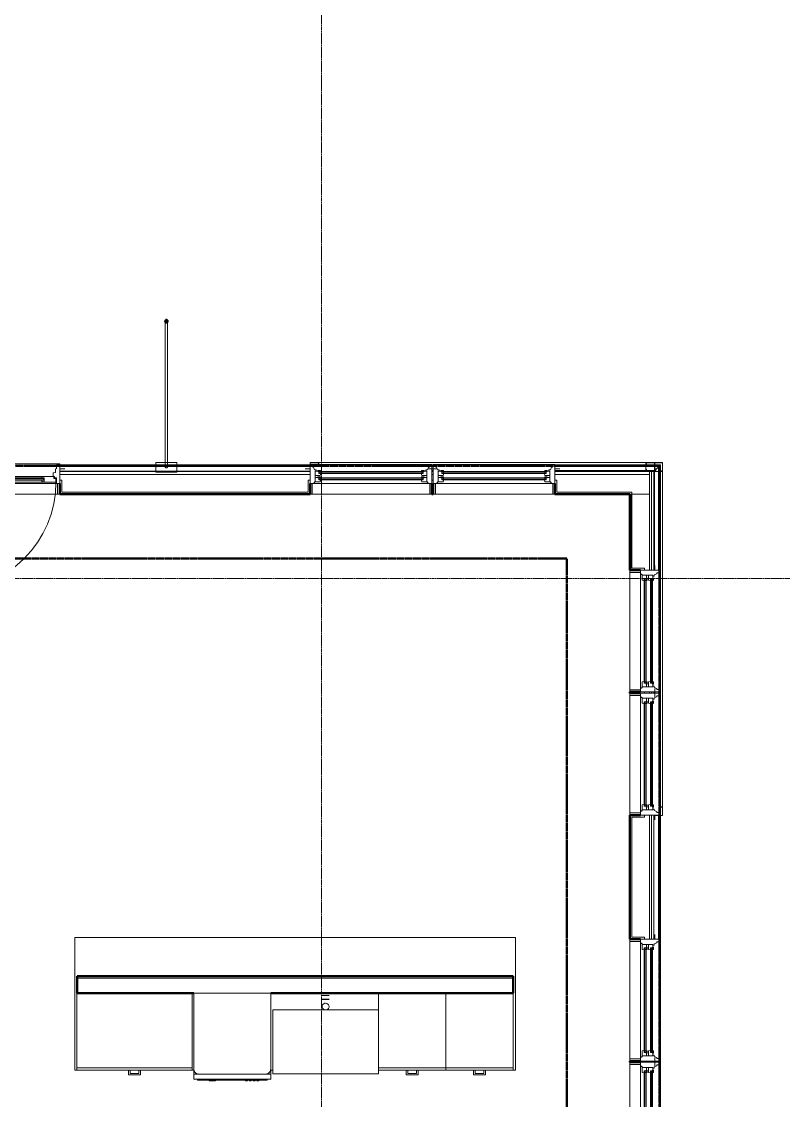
# Model space of a CAD drawing. Header units: inches. Extents: x -4235 to -464, y 9767 to 12359.
# Drawn here: x -2267 to -2029.2, y 10653.3 to 10990 of the extents above; entities that cross this region are included whole.
import ezdxf

# ---------------------------------------------------------------- set-up
doc = ezdxf.new("R2010")
doc.units = ezdxf.units.IN
doc.header["$MEASUREMENT"] = 0
doc.linetypes.add('Dash 1_16_', pattern=[0.125, 0.0625, -0.0625])
doc.linetypes.add('Grid Line 1_2_', pattern=[0.875, 0.5, -0.125, 0.125, -0.125])
for name, color, linetype, lineweight in [('0-1', 7, 'Continuous', 5), ('0-2', 10, 'Continuous', 9), ('A-DOOR-5', 31, 'Continuous', 9), ('A-DOOR-6', 31, 'Continuous', 20), ('A-DOOR-FRAM', 31, 'Continuous', 9), ('A-DOOR-FRAM-4', 31, 'Continuous', 20), ('A-DOOR-GLAZ', 31, 'Continuous', 9), ('A-GLAZ-1', 151, 'Continuous', 9), ('A-GLAZ-2', 151, 'Continuous', 20), ('A-GLAZ-CWMG', 51, 'Continuous', 9), ('A-WALL', 113, 'Continuous', 13), ('A-WALL-1', 7, 'Continuous', 50), ('A-WALL-2', 250, 'Continuous', 13), ('A-WALL-4', 254, 'Continuous', 9), ('A-WALL-5', 113, 'Continuous', 9), ('A-WALL-6', 113, 'Continuous', 50), ('C-PROP-LINE-1', 91, 'Dash 1_16_', 50), ('P-SANR-FIXT-1', 10, 'Continuous', 9), ('P-SANR-FIXT-2', 254, 'Continuous', 9), ('Q-CASE-2', 10, 'Continuous', 9), ('Q-SPCQ-1', 10, 'Continuous', 9), ('S-GRID-1', 1, 'Grid Line 1_2_', 9)]:
    doc.layers.add(name, color=color, linetype=linetype, lineweight=lineweight)

# ---------------------------------------------------------------- blocks, each defined once
blk = doc.blocks.new('Dishwasher_15404 - 34_ counter-547918-BACKGROUND - RCP - 2ND FLOOR')
at = {"layer": 'Q-SPCQ-1'}
for p, q in [((0, 24), (23.68, 24)), ((0, 0), (0, 24)), ((23.68, 24), (25.25, 24)), ((25.25, 24), (26.68, 24)), ((25.25, 24), (25.25, 22.43)), ((26.87, 23.8), (26.87, 0.2)), ((25.25, 22.43), (25.25, 1.57)), ((26.87, 22.91), (27.12, 22.91)), ((27.12, 21.39), (27.12, 22.91)), ((27.12, 20.19), (27.12, 21.39)), ((27.12, 20.28), (27.37, 20.28)), ((27.37, 19.69), (27.37, 20.28)), ((27.12, 3.81), (27.12, 20.19)), ((27.12, 19.69), (27.37, 19.69)), ((27.12, 19.1), (27.37, 19.1)), ((27.12, 18.51), (27.37, 18.51)), ((27.12, 17.92), (27.37, 17.92)), ((27.12, 17.33), (27.37, 17.33)), ((27.37, 17.33), (27.37, 17.92)), ((27.37, 18.51), (27.37, 19.1)), ((27.12, 16.74), (27.37, 16.74)), ((27.12, 16.15), (27.37, 16.15)), ((27.37, 16.15), (27.37, 16.74)), ((27.37, 6.79), (27.12, 6.79)), ((27.37, 5.81), (27.37, 6.79)), ((27.12, 4.82), (27.37, 4.82)), ((27.12, 2.61), (27.12, 3.81)), ((27.37, 4.82), (27.37, 5.81)), ((23.68, 0), (0, 0)), ((25.25, 1.57), (25.25, 0)), ((26.87, 1.09), (27.12, 1.09)), ((27.12, 1.09), (27.12, 2.61)), ((25.25, 0), (23.68, 0)), ((26.68, 0), (25.25, 0))]:
    blk.add_line(p, q, dxfattribs=at)
for centre, radius, start, end in [((23.68, 22.43), 1.57, 360, 90), ((26.68, 23.8), 0.197, 360, 90), ((23.68, 22.43), 1.57, 32.077, 42.3359), ((23.68, 22.43), 1.57, 17.8182, 27.5266), ((23.68, 22.43), 1.57, 360, 13.6425), ((23.68, 1.57), 1.57, 270, 360), ((23.68, 1.57), 1.57, 317.6641, 327.923), ((23.68, 1.57), 1.57, 332.4734, 342.1818), ((23.68, 1.57), 1.57, 346.3575, 360), ((26.68, 0.2), 0.197, 270, 360), ((26.68, 0.2), 0.197, 270, 345)]:
    blk.add_arc(centre, radius, start, end, dxfattribs=at)
blk = doc.blocks.new('Base Cabinet 3 Drawer 230 - Base Cabinet 3 Drawer 230 21_-2578998-BACKGROUND - RCP - 2ND FLOOR')
at = {"layer": 'Q-CASE-2'}
for p, q in [((-9.76, 24), (11.24, 24)), ((-9.76, 23.25), (-9.76, 24)), ((-1.14, 24), (-1.14, 25.5)), ((-1.14, 25.5), (2.61, 25.5)), ((-1.14, 24), (-0.64, 24)), ((2.11, 25), (-0.64, 25)), ((-0.64, 24), (-0.64, 25)), ((2.11, 24), (2.11, 25)), ((2.61, 24), (2.11, 24)), ((2.61, 25.5), (2.61, 24)), ((11.24, 24), (11.24, 23.25)), ((11.24, 23.25), (-9.76, 23.25)), ((-9.76, 23.25), (-9.76, 0)), ((11.24, 0), (11.24, 23.25)), ((-9.76, 0), (11.24, 0))]:
    blk.add_line(p, q, dxfattribs=at)
blk = doc.blocks.new('Base Cabinet 3 Drawer 230 - Base Cabinet 3 Drawer 230 36_-2567960-BACKGROUND - RCP - 2ND FLOOR')
at = {"layer": 'Q-CASE-2'}
for p, q in [((-17.26, 24), (18.74, 24)), ((-17.26, 23.25), (-17.26, 24)), ((-1.14, 24), (-1.14, 25.5)), ((-1.14, 25.5), (2.61, 25.5)), ((-1.14, 24), (-0.64, 24)), ((2.11, 25), (-0.64, 25)), ((-0.64, 24), (-0.64, 25)), ((2.11, 24), (2.11, 25)), ((2.61, 24), (2.11, 24)), ((2.61, 25.5), (2.61, 24)), ((18.74, 24), (18.74, 23.25)), ((18.74, 23.25), (-17.26, 23.25)), ((-17.26, 23.25), (-17.26, 0)), ((18.74, 0), (18.74, 23.25)), ((-17.26, 0), (18.74, 0))]:
    blk.add_line(p, q, dxfattribs=at)
blk = doc.blocks.new('kitchen_faucet_14143 - kitchen_faucet_14143-V38-BACKGROUND - RCP - 2ND FLOOR')
at = {"layer": 'P-SANR-FIXT-2'}
for p, q in [((2.26, -1.08), (2.26, 1.08)), ((2.34, 1.08), (2.34, -1.08)), ((3.44, 0.94), (3.44, 1.08)), ((3.44, 0.54), (3.44, 0.94)), ((3.44, 0), (3.44, 0.54)), ((3.44, -0.94), (3.44, 0)), ((3.44, -1.08), (3.44, -0.94))]:
    blk.add_line(p, q, dxfattribs=at)
at = {"layer": 'P-SANR-FIXT-2', "flags": 128}
blk.add_lwpolyline([(-1, 0.62), (-0.96, 0.61), (-0.92, 0.6)], dxfattribs=at)
at = {"layer": 'P-SANR-FIXT-2'}
for start, end in [(45, 159.9003), (200.0997, 0), (30, 45), (0, 30)]:
    blk.add_arc((0, 0), 1.08, start, end, dxfattribs=at)
blk = doc.blocks.new('Stainless Steel Farmhous Kitchen Sink - Stainless Steel Farmhous Kitchen Sink-2552578-BACKGROUND - RCP - 2ND FLOOR')
at = {"layer": 'P-SANR-FIXT-1'}
for p, q in [((-33, 22.2), (0, 22.2)), ((-33, 2.25), (-33, 22.2)), ((0, 22.2), (0, 2.25)), ((0, 2.25), (-33, 2.25))]:
    blk.add_line(p, q, dxfattribs=at)
blk = doc.blocks.new('CTR - 1st Phase - Unit Layouts_rvt-1-BACKGROUND - RCP - 2ND FLOOR')
at = {"layer": 'A-WALL-1'}
for p, q in [((-2249.58, 10686.75), (-2249.58, 10692.13)), ((-2249.58, 10692.13), (-2113.58, 10692.13)), ((-2113.58, 10692.13), (-2113.58, 10686.75)), ((-2213.21, 10686.75), (-2249.58, 10686.75)), ((-2113.58, 10686.75), (-2189.21, 10686.75))]:
    blk.add_line(p, q, dxfattribs=at)
at = {"layer": 'A-WALL-2'}
blk.add_line((-2249.58, 10691.5), (-2113.58, 10691.5), dxfattribs=at)
at = {"layer": 'A-WALL-4'}
for p, q in [((-2249.58, 10692.13), (-2249.58, 10686.75)), ((-2249.58, 10692.13), (-2113.58, 10692.13)), ((-2113.58, 10692.13), (-2113.58, 10686.75)), ((-2213.21, 10686.75), (-2249.58, 10686.75)), ((-2113.58, 10686.75), (-2189.21, 10686.75))]:
    blk.add_line(p, q, dxfattribs=at)
at = {"layer": 'A-WALL-5'}
for p, q in [((-2112.8, 10704.13), (-2250.33, 10704.13)), ((-2250.33, 10704.13), (-2250.33, 10662.75)), ((-2250.33, 10662.75), (-2250.33, 10704.13)), ((-2250.33, 10704.13), (-2112.8, 10704.13)), ((-2112.8, 10662.75), (-2112.8, 10704.13)), ((-2112.8, 10704.13), (-2112.8, 10662.75)), ((-2250.33, 10662.75), (-2233.58, 10662.75)), ((-2233.58, 10662.75), (-2250.33, 10662.75)), ((-2233.58, 10662.75), (-2233.08, 10662.75)), ((-2233.08, 10662.75), (-2230.33, 10662.75)), ((-2230.33, 10662.75), (-2233.08, 10662.75)), ((-2230.33, 10662.75), (-2229.83, 10662.75)), ((-2229.83, 10662.75), (-2213.21, 10662.75)), ((-2213.21, 10662.75), (-2229.83, 10662.75)), ((-2189.21, 10662.75), (-2188.58, 10662.75)), ((-2188.58, 10662.75), (-2189.21, 10662.75)), ((-2155.58, 10662.75), (-2146.96, 10662.75)), ((-2146.96, 10662.75), (-2155.58, 10662.75)), ((-2146.96, 10662.75), (-2146.46, 10662.75)), ((-2146.46, 10662.75), (-2143.71, 10662.75)), ((-2143.71, 10662.75), (-2146.46, 10662.75)), ((-2143.71, 10662.75), (-2143.21, 10662.75)), ((-2143.21, 10662.75), (-2125.96, 10662.75)), ((-2125.96, 10662.75), (-2143.21, 10662.75)), ((-2125.96, 10662.75), (-2125.46, 10662.75)), ((-2125.46, 10662.75), (-2122.71, 10662.75)), ((-2122.71, 10662.75), (-2125.46, 10662.75)), ((-2122.71, 10662.75), (-2122.21, 10662.75)), ((-2122.21, 10662.75), (-2112.8, 10662.75)), ((-2112.8, 10662.75), (-2122.21, 10662.75))]:
    blk.add_line(p, q, dxfattribs=at)
at = {"layer": '0-2'}
for name, p, rotation in [('Base Cabinet 3 Drawer 230 - Base Cabinet 3 Drawer 230 36_-2567960-BACKGROUND - RCP - 2ND FLOOR', (-2230.97, 10686.75), 180), ('Dishwasher_15404 - 34_ counter-547918-BACKGROUND - RCP - 2ND FLOOR', (-2213.21, 10686.75), 269.9999999998657), ('kitchen_faucet_14143 - kitchen_faucet_14143-V38-BACKGROUND - RCP - 2ND FLOOR', (-2172.08, 10682.56), 89.99999999997044), ('Base Cabinet 3 Drawer 230 - Base Cabinet 3 Drawer 230 21_-2578998-BACKGROUND - RCP - 2ND FLOOR', (-2144.35, 10686.75), 180), ('Base Cabinet 3 Drawer 230 - Base Cabinet 3 Drawer 230 21_-2578998-BACKGROUND - RCP - 2ND FLOOR', (-2123.35, 10686.75), 180), ('Stainless Steel Farmhous Kitchen Sink - Stainless Steel Farmhous Kitchen Sink-2552578-BACKGROUND - RCP - 2ND FLOOR', (-2188.58, 10683.8), 180)]:
    blk.add_blockref(name, p, dxfattribs=dict(at, rotation=rotation))
blk = doc.blocks.new('Basic Wall _ EXT - FIBER CEMENT - LARGE - ___-2505166-BACKGROUND - RCP - 2ND FLOOR')
at = {"layer": 'A-WALL-5'}
for p, q in [((-2176.94, 10851.71), (-2255.06, 10851.71)), ((-2176.94, 10851.71), (-2255.06, 10851.71)), ((-2255.06, 10851.68), (-2176.94, 10851.68)), ((-2176.94, 10851.68), (-2255.06, 10851.68)), ((-2138.54, 10851.71), (-2138.91, 10851.71)), ((-2138.54, 10851.71), (-2138.91, 10851.71)), ((-2138.91, 10851.68), (-2138.54, 10851.68)), ((-2138.54, 10851.68), (-2138.91, 10851.68)), ((-2067.6, 10851.71), (-2100.51, 10851.71)), ((-2067.6, 10851.71), (-2100.51, 10851.71)), ((-2100.51, 10851.68), (-2067.63, 10851.68)), ((-2067.63, 10851.68), (-2100.51, 10851.68)), ((-2069.67, 10849.64), (-2067.92, 10851.39)), ((-2067.92, 10851.39), (-2069.64, 10849.67)), ((-2067.92, 10851.39), (-2067.63, 10851.68)), ((-2067.63, 10851.68), (-2067.92, 10851.39)), ((-2176.94, 10849.67), (-2255.06, 10849.67)), ((-2176.94, 10849.67), (-2255.06, 10849.67)), ((-2255.06, 10849.64), (-2176.94, 10849.64)), ((-2176.94, 10849.64), (-2255.06, 10849.64)), ((-2138.91, 10849.64), (-2138.54, 10849.64)), ((-2138.54, 10849.64), (-2138.91, 10849.64)), ((-2138.54, 10849.67), (-2138.9, 10849.67)), ((-2138.54, 10849.67), (-2138.9, 10849.67)), ((-2069.64, 10849.67), (-2100.51, 10849.67)), ((-2069.64, 10849.67), (-2100.51, 10849.67)), ((-2100.51, 10849.64), (-2069.67, 10849.64)), ((-2069.67, 10849.64), (-2100.51, 10849.64))]:
    blk.add_line(p, q, dxfattribs=at)
blk = doc.blocks.new('Basic Wall _ EXT - FIBER CEMENT - LARGE - 1hr - ___-2505167-BACKGROUND - RCP - 2ND FLOOR')
at = {"layer": 'A-WALL-5'}
for p, q in [((-2067.92, 10851.39), (-2069.67, 10849.64)), ((-2069.64, 10849.67), (-2067.92, 10851.39)), ((-2067.92, 10851.39), (-2067.63, 10851.68)), ((-2067.63, 10851.68), (-2067.92, 10851.39)), ((-2067.63, 10851.68), (-2067.63, 9979.9)), ((-2067.63, 9979.9), (-2067.63, 10851.68)), ((-2067.6, 9979.87), (-2067.6, 10851.71)), ((-2067.6, 9979.87), (-2067.6, 10851.71)), ((-2069.67, 10849.64), (-2069.67, 10818.8)), ((-2069.67, 10818.8), (-2069.67, 10849.64)), ((-2069.64, 10818.8), (-2069.64, 10849.64)), ((-2069.64, 10818.8), (-2069.64, 10849.64)), ((-2069.67, 10780.78), (-2069.67, 10780.4)), ((-2069.67, 10780.4), (-2069.67, 10780.78)), ((-2069.64, 10780.4), (-2069.64, 10780.77)), ((-2069.64, 10780.4), (-2069.64, 10780.77)), ((-2069.67, 10742.38), (-2069.67, 10703.6)), ((-2069.67, 10703.6), (-2069.67, 10742.38)), ((-2069.64, 10703.6), (-2069.64, 10742.38)), ((-2069.64, 10703.6), (-2069.64, 10742.38)), ((-2069.67, 10665.58), (-2069.67, 10665.2)), ((-2069.67, 10665.2), (-2069.67, 10665.58)), ((-2069.64, 10665.21), (-2069.64, 10665.58)), ((-2069.64, 10665.21), (-2069.64, 10665.58))]:
    blk.add_line(p, q, dxfattribs=at)
blk = doc.blocks.new('Door-Inswing-Andersen-400_Series-Single - 3_ 0-1_8_ x custom height - 2ND FLOOR-2895725-BACKGROUND - RCP - 2ND FLOOR')
at = {"layer": 'A-DOOR-5'}
blk.add_line((16.87, 0.66), (16.87, 34.41), dxfattribs=at)
blk.add_arc((16.87, 0.66), 33.75, 90, 180, dxfattribs=at)
at = {"layer": 'A-DOOR-6'}
for p, q in [((-16.87, -0.41), (-16.87, 0.66)), ((-16.87, 0.66), (-12.44, 0.66)), ((-13.19, 0.66), (-13.19, -0.66)), ((-13.19, 0.66), (-13.19, 0.59)), ((-13.19, 0.59), (-12.67, 0.59)), ((-12.44, 0.09), (-13.19, 0.09)), ((-12.67, 0.59), (-12.47, 0.34)), ((-12.47, 0.34), (-12.44, 0.16)), ((12.44, 0.66), (-12.44, 0.66)), ((-12.44, 0.16), (-12.44, 0.09)), ((16.87, 0.66), (12.44, 0.66)), ((12.47, 0.34), (12.44, 0.16)), ((12.44, 0.16), (12.44, 0.09)), ((12.44, 0.09), (13.19, 0.09)), ((12.67, 0.59), (12.47, 0.34)), ((13.19, 0.59), (12.67, 0.59)), ((13.19, 0.66), (13.19, -0.66)), ((13.19, 0.66), (13.19, 0.59)), ((16.87, -0.41), (16.87, 0.66)), ((-16.26, -0.42), (-16.87, -0.41)), ((-16.26, -1.06), (-16.26, -0.42)), ((-16.26, -1.06), (-12.44, -1.06)), ((-13.19, -0.66), (-12.44, -0.66)), ((-12.44, -0.75), (-12.47, -1.06)), ((-12.44, -0.66), (-12.44, -0.75)), ((12.44, -1.06), (-12.44, -1.06)), ((12.44, -0.66), (12.44, -0.75)), ((13.19, -0.66), (12.44, -0.66)), ((12.44, -0.75), (12.47, -1.06)), ((16.26, -1.06), (12.44, -1.06)), ((16.26, -0.42), (16.87, -0.41)), ((16.26, -1.06), (16.26, -0.42))]:
    blk.add_line(p, q, dxfattribs=at)
at = {"layer": 'A-DOOR-FRAM'}
for p, q in [((-17.94, 4.44), (-17.31, 4.44)), ((-17.94, 1.12), (-17.94, 4.44)), ((-17.31, 4.44), (-17.31, 1.12)), ((17.31, 4.44), (17.94, 4.44)), ((17.31, 1.12), (17.31, 4.44)), ((17.94, 4.44), (17.94, 1.12)), ((-17.31, 1.12), (-17.94, 1.12)), ((17.94, 1.12), (17.31, 1.12))]:
    blk.add_line(p, q, dxfattribs=at)
at = {"layer": 'A-DOOR-FRAM-4'}
for p, q in [((-18.06, -4.75), (-18.06, 1.12)), ((-18.06, 1.12), (-17.03, 1.12)), ((-17.69, 1.12), (-18.06, 1.12)), ((-18.06, 1.12), (18.06, 1.12)), ((-18.06, -5.09), (-18.06, 1.12)), ((-17.03, 1.12), (-17.03, -0.66)), ((17.03, 1.12), (17.03, -0.66)), ((18.06, 1.12), (17.03, 1.12)), ((18.06, -4.75), (18.06, 1.12)), ((18.06, 1.12), (18.06, -5.09)), ((-17.03, -0.66), (-16.45, -0.66)), ((-16, -2.23), (-16.69, -2.39)), ((-16.69, -2.39), (-16.69, -3.39)), ((-16.45, -0.66), (-16.45, -1.09)), ((-16.45, -1.09), (-16, -1.09)), ((-16, -1.09), (-16, -2.23)), ((16.45, -1.09), (16, -1.09)), ((16, -1.09), (16, -2.23)), ((16, -2.23), (16.69, -2.39)), ((16.45, -0.66), (16.45, -1.09)), ((17.03, -0.66), (16.45, -0.66)), ((16.69, -2.39), (16.69, -3.39)), ((-19.69, -3.44), (-18.06, -3.44)), ((-18.06, -4.75), (-17.03, -4.75)), ((18.06, -5.09), (-18.06, -5.09)), ((-16.69, -3.39), (-17.03, -3.63)), ((-17.03, -3.63), (-17.03, -4.75)), ((16.69, -3.39), (17.03, -3.63)), ((17.03, -3.63), (17.03, -4.75)), ((18.06, -4.75), (17.03, -4.75)), ((19.69, -3.44), (18.06, -3.44))]:
    blk.add_line(p, q, dxfattribs=at)
at = {"layer": 'A-DOOR-GLAZ'}
for p, q in [((12.44, 0.09), (-12.44, 0.09)), ((-13.19, -0.06), (-12.44, -0.06)), ((-12.44, -0.5), (-13.19, -0.5)), ((-12.98, -0.5), (-12.98, -0.06)), ((12.44, -0.06), (-12.44, -0.06)), ((12.44, -0.5), (-12.44, -0.5)), ((12.44, -0.66), (-12.44, -0.66)), ((13.19, -0.06), (12.44, -0.06)), ((12.44, -0.5), (13.19, -0.5)), ((12.98, -0.5), (12.98, -0.06))]:
    blk.add_line(p, q, dxfattribs=at)
blk = doc.blocks.new('Window-Double_Hung-Andersen-400_Series-Tilt_Wash - DOUBLE HUNG - REVERSE COTTAGE - 2ND FLOOR-2888790-BACKGROUND - RCP - 2ND FLOOR')
at = {"layer": 'A-GLAZ-1'}
for p, q in [((-16.29, 2.31), (-15.7, 2.31)), ((-16.29, 1.94), (-15.7, 1.94)), ((-16.29, 0.38), (-15.7, 0.38)), ((-15.82, 2.31), (-15.82, 1.94)), ((-15.82, 0.38), (-15.82, 0)), ((-15.7, 2.44), (15.7, 2.44)), ((-15.7, 2.31), (15.7, 2.31)), ((-15.7, 1.94), (15.7, 1.94)), ((-15.7, 1.81), (15.7, 1.81)), ((-15.7, 0.5), (15.7, 0.5)), ((-15.7, 0.38), (15.7, 0.38)), ((16.29, 2.31), (15.7, 2.31)), ((16.29, 1.94), (15.7, 1.94)), ((16.29, 0.38), (15.7, 0.38)), ((15.82, 2.31), (15.82, 1.94)), ((15.82, 0.38), (15.82, 0)), ((-19.01, -2.63), (-19.01, -4.13)), ((-19.01, -2.63), (-18.95, -2.63)), ((18.95, -1.25), (-18.95, -1.25)), ((-18.95, -1.25), (-18.95, -4.63)), ((-18.32, -1.25), (-18.32, -4.63)), ((-16.29, 0), (-15.7, 0)), ((-15.7, 0), (15.7, 0)), ((-15.7, -0.13), (15.7, -0.13)), ((16.29, 0), (15.7, 0)), ((18.32, -1.25), (18.32, -4.63)), ((18.95, -4.63), (18.95, -1.25)), ((18.95, -2.63), (19.01, -2.63)), ((19.01, -4.13), (19.01, -2.63)), ((-19.01, -4.13), (-18.95, -4.13)), ((-18.95, -4.63), (18.95, -4.63)), ((18.95, -4.13), (19.01, -4.13))]:
    blk.add_line(p, q, dxfattribs=at)
at = {"layer": 'A-GLAZ-2'}
for p, q in [((19.01, 4.62), (-19.01, 4.62)), ((-19.01, 4.62), (-19.01, -1.25)), ((-18.2, 4.62), (-18.2, 3.81)), ((-18.2, 3.81), (-17.92, 3.81)), ((-17.92, 3.81), (-17.61, 3)), ((17.92, 3.81), (17.61, 3)), ((18.2, 3.81), (17.92, 3.81)), ((18.2, 4.62), (18.2, 3.81)), ((19.01, -1.25), (19.01, 4.62)), ((-19.01, 3.25), (-20.51, 3.25)), ((-17.61, 3), (-17.14, 3)), ((-17.42, 2.56), (-16.57, 2.56)), ((-17.42, 2.56), (-17.42, -0.75)), ((-17.42, 1.19), (-15.86, 1.19)), ((-17.42, 0.62), (-16.57, 0.62)), ((-17.14, 3), (-17.14, 2.56)), ((-15.86, 2.78), (-16.57, 2.78)), ((-16.57, 2.44), (-16.57, 2.78)), ((-15.7, 2.44), (-16.57, 2.44)), ((-15.86, 0.84), (-16.57, 0.84)), ((-16.57, 0.5), (-16.57, 0.84)), ((-15.7, 0.5), (-16.57, 0.5)), ((-16.29, 2.44), (-16.29, 1.81)), ((-15.7, 1.81), (-16.29, 1.81)), ((-16.29, 0.5), (-16.29, -0.13)), ((-15.86, 2.78), (-15.7, 2.44)), ((-15.86, 1.19), (-15.7, 1.81)), ((-15.86, 0.84), (-15.7, 0.5)), ((15.86, 2.78), (15.7, 2.44)), ((15.7, 2.44), (16.57, 2.44)), ((15.7, 1.81), (16.29, 1.81)), ((15.86, 1.19), (15.7, 1.81)), ((15.86, 0.84), (15.7, 0.5)), ((15.7, 0.5), (16.57, 0.5)), ((15.86, 2.78), (16.57, 2.78)), ((17.42, 1.19), (15.86, 1.19)), ((15.86, 0.84), (16.57, 0.84)), ((16.29, 2.44), (16.29, 1.81)), ((16.29, 0.5), (16.29, -0.13)), ((16.57, 2.44), (16.57, 2.78)), ((17.42, 2.56), (16.57, 2.56)), ((16.57, 0.5), (16.57, 0.84)), ((17.42, 0.62), (16.57, 0.62)), ((17.14, 3), (17.14, 2.56)), ((17.61, 3), (17.14, 3)), ((17.42, 2.56), (17.42, -0.75)), ((19.01, 3.25), (20.51, 3.25)), ((-19.01, -1.25), (19.01, -1.25)), ((-17.67, -0.97), (-18, -1.25)), ((-17.67, -0.97), (-17.67, -0.75)), ((-17.67, -0.75), (-15.86, -0.75)), ((-15.7, -0.13), (-16.29, -0.13)), ((-15.86, -0.75), (-15.7, -0.13)), ((15.7, -0.13), (16.29, -0.13)), ((15.86, -0.75), (15.7, -0.13)), ((17.67, -0.75), (15.86, -0.75)), ((17.67, -0.97), (17.67, -0.75)), ((17.67, -0.97), (18, -1.25))]:
    blk.add_line(p, q, dxfattribs=at)
blk = doc.blocks.new('Rectangular Mullion - Profile_Polycarbonate_Lower-1997799-BACKGROUND - RCP - 2ND FLOOR')
at = {"layer": 'A-GLAZ-CWMG'}
for p, q in [((-2068.17, 10849.64), (-2069.42, 10849.64)), ((-2069.42, 10849.64), (-2069.42, 10818.8)), ((-2067.92, 10849.64), (-2068.17, 10849.64)), ((-2067.63, 10849.64), (-2067.92, 10849.64)), ((-2066.92, 10849.64), (-2067.6, 10849.64)), ((-2066.92, 10744.94), (-2066.92, 10849.64)), ((-2069.42, 10780.78), (-2069.42, 10780.4)), ((-2067.92, 10744.94), (-2067.63, 10744.94)), ((-2067.6, 10744.94), (-2066.92, 10744.94))]:
    blk.add_line(p, q, dxfattribs=at)
blk = doc.blocks.new('Rectangular Mullion - Profile_Polycarbonate_Upper and left-V133-BACKGROUND - RCP - 2ND FLOOR')
at = {"layer": 'A-GLAZ-CWMG'}
for p, q in [((0, 1.29), (-2.75, 1.29)), ((-2.75, 1.29), (-2.75, 0.79)), ((-2.75, 0.79), (-2.5, 0.79)), ((-2.69, 0.85), (-2.69, 1.22)), ((-2.69, 1.22), (-0.06, 1.22)), ((-2.5, 0.85), (-2.69, 0.85)), ((-2.5, 0.79), (-2.5, 0.85)), ((-0.06, 1.22), (-0.06, -1.15)), ((0, -1.21), (0, 1.29)), ((-2.5, -0.79), (-2.75, -0.79)), ((-2.75, -0.79), (-2.75, -1.21)), ((-2.75, -1.21), (-1.25, -1.21)), ((-2.69, -1.15), (-2.69, -0.85)), ((-2.69, -0.85), (-2.5, -0.85)), ((-1.25, -1.15), (-2.69, -1.15)), ((-2.5, -0.85), (-2.5, -0.79)), ((-1, -1.15), (-1.22, -1.15)), ((-1.22, -1.21), (-1, -1.21)), ((-0.71, -1.15), (-1, -1.15)), ((-1, -1.21), (-0.71, -1.21)), ((-0.06, -1.15), (-0.68, -1.15)), ((-0.68, -1.21), (0, -1.21))]:
    blk.add_line(p, q, dxfattribs=at)
blk = doc.blocks.new('Rectangular Mullion - Profile_Polycarbonate_right-V134-BACKGROUND - RCP - 2ND FLOOR')
at = {"layer": 'A-GLAZ-CWMG'}
for p, q in [((-2.75, 0.79), (-2.75, 1.29)), ((-2.75, 1.29), (0, 1.29)), ((-2.5, 0.79), (-2.75, 0.79)), ((-0.06, 1.22), (-2.69, 1.22)), ((-2.69, 1.22), (-2.69, 0.85)), ((-2.69, 0.85), (-2.5, 0.85)), ((-2.5, 0.85), (-2.5, 0.79)), ((-0.06, 0.61), (-0.06, 1.22)), ((-0.06, 0.29), (-0.06, 0.58)), ((-0.06, -1.15), (-0.06, 0.29)), ((0, 1.29), (0, 0.61)), ((0, 0.58), (0, 0.29)), ((0, 0.29), (0, -1.21)), ((-0.19, -1.15), (-0.06, -1.15)), ((0, -1.21), (-0.19, -1.21))]:
    blk.add_line(p, q, dxfattribs=at)
blk = doc.blocks.new('Rectangular Mullion - Profile_Polycarbonate_Lower-1997935-BACKGROUND - RCP - 2ND FLOOR')
at = {"layer": 'A-GLAZ-CWMG'}
for p, q in [((-2174.19, 10852.39), (-2174.19, 10851.76)), ((-2174.19, 10852.39), (-2072.17, 10852.39)), ((-2072.17, 10851.71), (-2072.17, 10852.39)), ((-2072.17, 10851.39), (-2072.17, 10851.68)), ((-2072.17, 10849.91), (-2072.17, 10851.39)), ((-2138.54, 10849.89), (-2138.91, 10849.89)), ((-2072.17, 10849.89), (-2100.51, 10849.89))]:
    blk.add_line(p, q, dxfattribs=at)
blk = doc.blocks.new('Rectangular Mullion - Profile_Polycarbonate_Upper and left-V135-BACKGROUND - RCP - 2ND FLOOR')
at = {"layer": 'A-GLAZ-CWMG'}
for p, q in [((0, 1.21), (-2.75, 1.21)), ((-2.75, 1.19), (-2.75, 0.79)), ((-2.75, 0.79), (-2.5, 0.79)), ((-2.69, 0.85), (-2.69, 1.15)), ((-2.69, 1.15), (-0.06, 1.15)), ((-2.5, 0.85), (-2.69, 0.85)), ((-2.5, 0.79), (-2.5, 0.85)), ((-0.06, 1.15), (-0.06, -0.04)), ((0, -0.04), (0, 1.21)), ((-2.5, -0.79), (-2.75, -0.79)), ((-2.75, -0.79), (-2.75, -1.29)), ((-2.75, -1.29), (0, -1.29)), ((-2.69, -1.22), (-2.69, -0.85)), ((-2.69, -0.85), (-2.5, -0.85)), ((-0.06, -1.22), (-2.69, -1.22)), ((-2.5, -0.85), (-2.5, -0.79)), ((-0.06, -0.07), (-0.06, -0.29)), ((-0.06, -0.29), (-0.06, -0.58)), ((-0.06, -0.61), (-0.06, -1.22)), ((0, -0.29), (0, -0.07)), ((0, -0.58), (0, -0.29)), ((0, -1.29), (0, -0.61))]:
    blk.add_line(p, q, dxfattribs=at)
blk = doc.blocks.new('Rectangular Mullion - Profile_Polycarbonate_right-V136-BACKGROUND - RCP - 2ND FLOOR')
at = {"layer": 'A-GLAZ-CWMG'}
for p, q in [((-2.75, -1.29), (-2.75, -0.79)), ((-2.75, -0.79), (-2.5, -0.79)), ((0, -1.29), (-2.75, -1.29)), ((-2.5, -0.85), (-2.69, -0.85)), ((-2.69, -0.85), (-2.69, -1.22)), ((-2.69, -1.22), (-0.06, -1.22)), ((-2.5, -0.79), (-2.5, -0.85)), ((-0.06, -1.22), (-0.06, -0.66)), ((0, -0.66), (0, -1.29))]:
    blk.add_line(p, q, dxfattribs=at)
blk = doc.blocks.new('Window-Double_Hung-Andersen-400_Series-Tilt_Wash - DOUBLE HUNG - REVERSE COTTAGE - 2ND FLOOR-2888385-BACKGROUND - RCP - 2ND FLOOR')
at = {"layer": 'A-GLAZ-1'}
for p, q in [((-16.29, 2.5), (-15.7, 2.5)), ((-16.29, 2.12), (-15.7, 2.12)), ((-16.29, 0.56), (-15.7, 0.56)), ((-16.29, 0.19), (-15.7, 0.19)), ((-15.82, 2.5), (-15.82, 2.12)), ((-15.82, 0.56), (-15.82, 0.19)), ((-15.7, 2.62), (15.7, 2.62)), ((-15.7, 2.5), (15.7, 2.5)), ((-15.7, 2.12), (15.7, 2.12)), ((-15.7, 2), (15.7, 2)), ((-15.7, 0.69), (15.7, 0.69)), ((-15.7, 0.56), (15.7, 0.56)), ((-15.7, 0.19), (15.7, 0.19)), ((-15.7, 0.06), (15.7, 0.06)), ((16.29, 2.5), (15.7, 2.5)), ((16.29, 2.12), (15.7, 2.12)), ((16.29, 0.56), (15.7, 0.56)), ((16.29, 0.19), (15.7, 0.19)), ((15.82, 2.5), (15.82, 2.12)), ((15.82, 0.56), (15.82, 0.19)), ((-19.01, -2.44), (-19.01, -3.94)), ((-19.01, -2.44), (-18.95, -2.44)), ((18.95, -1.06), (-18.95, -1.06)), ((-18.95, -1.06), (-18.95, -4.44)), ((-18.32, -1.06), (-18.32, -4.44)), ((18.32, -1.06), (18.32, -4.44)), ((18.95, -4.44), (18.95, -1.06)), ((18.95, -2.44), (19.01, -2.44)), ((19.01, -3.94), (19.01, -2.44)), ((-19.01, -3.94), (-18.95, -3.94)), ((-18.95, -4.44), (18.95, -4.44)), ((18.95, -3.94), (19.01, -3.94))]:
    blk.add_line(p, q, dxfattribs=at)
at = {"layer": 'A-GLAZ-2'}
for p, q in [((-19.01, 3.44), (-20.51, 3.44)), ((19.01, 4.81), (-19.01, 4.81)), ((-19.01, 4.81), (-19.01, -1.06)), ((-18.2, 4.81), (-18.2, 4)), ((-18.2, 4), (-17.92, 4)), ((-17.92, 4), (-17.61, 3.19)), ((17.92, 4), (17.61, 3.19)), ((18.2, 4), (17.92, 4)), ((18.2, 4.81), (18.2, 4)), ((19.01, -1.06), (19.01, 4.81)), ((19.01, 3.44), (20.51, 3.44)), ((-17.61, 3.19), (-17.14, 3.19)), ((-17.42, 2.75), (-16.57, 2.75)), ((-17.42, 2.75), (-17.42, -0.56)), ((-17.42, 1.37), (-15.86, 1.37)), ((-17.42, 0.81), (-16.57, 0.81)), ((-17.14, 3.19), (-17.14, 2.75)), ((-15.86, 2.97), (-16.57, 2.97)), ((-16.57, 2.62), (-16.57, 2.97)), ((-15.7, 2.62), (-16.57, 2.62)), ((-15.86, 1.03), (-16.57, 1.03)), ((-16.57, 0.69), (-16.57, 1.03)), ((-15.7, 0.69), (-16.57, 0.69)), ((-16.29, 2.62), (-16.29, 2)), ((-15.7, 2), (-16.29, 2)), ((-16.29, 0.69), (-16.29, 0.06)), ((-15.7, 0.06), (-16.29, 0.06)), ((-15.86, 2.97), (-15.7, 2.62)), ((-15.86, 1.37), (-15.7, 2)), ((-15.86, 1.03), (-15.7, 0.69)), ((-15.86, -0.56), (-15.7, 0.06)), ((15.86, 2.97), (15.7, 2.62)), ((15.7, 2.62), (16.57, 2.62)), ((15.7, 2), (16.29, 2)), ((15.86, 1.37), (15.7, 2)), ((15.86, 1.03), (15.7, 0.69)), ((15.7, 0.69), (16.57, 0.69)), ((15.7, 0.06), (16.29, 0.06)), ((15.86, -0.56), (15.7, 0.06)), ((15.86, 2.97), (16.57, 2.97)), ((17.42, 1.37), (15.86, 1.37)), ((15.86, 1.03), (16.57, 1.03)), ((16.29, 2.62), (16.29, 2)), ((16.29, 0.69), (16.29, 0.06)), ((16.57, 2.62), (16.57, 2.97)), ((17.42, 2.75), (16.57, 2.75)), ((16.57, 0.69), (16.57, 1.03)), ((17.42, 0.81), (16.57, 0.81)), ((17.14, 3.19), (17.14, 2.75)), ((17.61, 3.19), (17.14, 3.19)), ((17.42, 2.75), (17.42, -0.56)), ((-19.01, -1.06), (19.01, -1.06)), ((-17.67, -0.78), (-18, -1.06)), ((-17.67, -0.78), (-17.67, -0.56)), ((-17.67, -0.56), (-15.86, -0.56)), ((17.67, -0.56), (15.86, -0.56)), ((17.67, -0.78), (17.67, -0.56)), ((17.67, -0.78), (18, -1.06))]:
    blk.add_line(p, q, dxfattribs=at)
blk = doc.blocks.new('Walls 118 - Walls 1-2567903-BACKGROUND - RCP - 2ND FLOOR')
at = {"layer": 'A-WALL-5'}
for p, q in [((-2222.14, 10852.38), (-2222.14, 10896.49)), ((-2221.39, 10896.49), (-2221.39, 10852.38)), ((-2225.02, 10851.71), (-2225.02, 10852.38)), ((-2218.52, 10852.38), (-2225.02, 10852.38)), ((-2225.02, 10852.38), (-2222.15, 10852.38)), ((-2225.02, 10851.39), (-2225.02, 10851.68)), ((-2225.02, 10849.64), (-2225.02, 10851.39)), ((-2222.14, 10851.71), (-2222.14, 10852.38)), ((-2222.14, 10851.39), (-2222.14, 10851.68)), ((-2222.14, 10851.07), (-2222.14, 10851.39)), ((-2222.1, 10852.38), (-2222.04, 10852.38)), ((-2222.04, 10852.38), (-2221.96, 10852.38)), ((-2221.96, 10852.38), (-2221.87, 10852.38)), ((-2221.87, 10852.38), (-2221.77, 10852.38)), ((-2221.77, 10852.38), (-2221.67, 10852.38)), ((-2221.67, 10852.38), (-2221.58, 10852.38)), ((-2221.58, 10852.38), (-2221.5, 10852.38)), ((-2221.5, 10852.38), (-2221.44, 10852.38)), ((-2221.39, 10852.38), (-2221.39, 10851.71)), ((-2221.39, 10852.38), (-2218.52, 10852.38)), ((-2221.39, 10851.68), (-2221.39, 10851.39)), ((-2221.39, 10851.39), (-2221.39, 10851.07)), ((-2218.52, 10852.38), (-2218.52, 10851.71)), ((-2218.52, 10851.68), (-2218.52, 10851.39)), ((-2218.52, 10851.39), (-2218.52, 10849.64)), ((-2225.02, 10849.44), (-2225.02, 10849.64)), ((-2224.58, 10849.44), (-2225.02, 10849.44)), ((-2225.02, 10849.44), (-2218.52, 10849.44)), ((-2223.39, 10849.44), (-2224.58, 10849.44)), ((-2222.61, 10849.44), (-2223.39, 10849.44)), ((-2221.77, 10849.44), (-2222.61, 10849.44)), ((-2220.93, 10849.44), (-2221.77, 10849.44)), ((-2220.14, 10849.44), (-2220.93, 10849.44)), ((-2219.47, 10849.44), (-2220.14, 10849.44)), ((-2218.95, 10849.44), (-2219.47, 10849.44)), ((-2218.63, 10849.44), (-2218.95, 10849.44)), ((-2218.52, 10849.44), (-2218.63, 10849.44)), ((-2218.52, 10849.64), (-2218.52, 10849.44))]:
    blk.add_line(p, q, dxfattribs=at)
for start_param, end_param in [(2.923753, 3.119324), (3.141593, 3.926991), (2.698715, 2.879008), (2.416978, 2.616602), (2.095464, 2.354408), (3.926991, 4.45059), (1.834037, 2.092431), (1.696161, 1.830655), (4.45059, 5.497787), (1.572547, 1.696161), (1.445432, 1.569046), (1.310938, 1.445432), (1.049162, 1.307556), (0.787185, 1.046129), (5.497787, 5.759587), (0.524991, 0.717658), (0.262584, 0.523234), (5.759587, 6.021386), (6.021386, 6.283185), (0, 0.21784)]:
    blk.add_ellipse((-2221.77, 10851.07), major_axis=(0.375, 0), ratio=0.86769, start_param=start_param, end_param=end_param, dxfattribs=at)
at = {"layer": 'A-WALL-6', "flags": 128}
for points in [[(-2222.14, 10896.49), (-2222.13, 10896.59), (-2222.1, 10896.69), (-2222.05, 10896.78), (-2221.98, 10896.85), (-2221.9, 10896.9), (-2221.81, 10896.92), (-2221.72, 10896.92), (-2221.64, 10896.9), (-2221.56, 10896.85), (-2221.49, 10896.78), (-2221.44, 10896.69), (-2221.41, 10896.59), (-2221.39, 10896.49)], [(-2221.39, 10896.49), (-2221.41, 10896.39), (-2221.44, 10896.29), (-2221.49, 10896.2), (-2221.56, 10896.14), (-2221.64, 10896.09), (-2221.72, 10896.06), (-2221.81, 10896.06), (-2221.9, 10896.09), (-2221.98, 10896.14), (-2222.05, 10896.2), (-2222.1, 10896.29), (-2222.13, 10896.39), (-2222.14, 10896.49)]]:
    blk.add_lwpolyline(points, dxfattribs=at)
blk = doc.blocks.new('Family - ___-2835860-BACKGROUND - RCP - 2ND FLOOR')
at = {"layer": 'C-PROP-LINE-1'}
for p, q in [((-2067.92, 10851.39), (-3401.42, 10851.39)), ((-2067.92, 9980.19), (-2067.92, 10851.39))]:
    blk.add_line(p, q, dxfattribs=at)
blk = doc.blocks.new('Family - ___-2835903-BACKGROUND - RCP - 2ND FLOOR')
at = {"layer": 'C-PROP-LINE-1'}
for p, q in [((-2096.82, 10822.49), (-3400.92, 10822.49)), ((-2096.82, 10009.09), (-2096.82, 10822.49))]:
    blk.add_line(p, q, dxfattribs=at)
blk = doc.blocks.new('Family - ___-2835932-BACKGROUND - RCP - 2ND FLOOR')
at = {"layer": 'C-PROP-LINE-1'}
for p, q in [((-2067.92, 10851.39), (-3401.42, 10851.39)), ((-2067.92, 9980.19), (-2067.92, 10851.39))]:
    blk.add_line(p, q, dxfattribs=at)

msp = doc.modelspace()

# ---------------------------------------------------------------- linework, layer by layer
at = {"layer": 'A-WALL'}
for p, q in [((-2255.06, 10851.14), (-2176.94, 10851.14)), ((-2138.91, 10851.14), (-2138.54, 10851.14)), ((-2100.51, 10851.14), (-2067.92, 10851.14)), ((-2068.17, 10851.14), (-2068.17, 10818.8)), ((-2255.06, 10849.64), (-2176.94, 10849.64)), ((-2255.06, 10848.64), (-2176.94, 10848.64)), ((-2255.06, 10846.95), (-2254.44, 10846.95)), ((-2254.44, 10843.14), (-2254.44, 10846.95)), ((-2177.56, 10846.95), (-2176.94, 10846.95)), ((-2177.56, 10846.95), (-2177.56, 10843.14)), ((-2138.91, 10849.64), (-2138.54, 10849.64)), ((-2138.91, 10848.64), (-2138.54, 10848.64)), ((-2138.91, 10846.95), (-2138.54, 10846.95)), ((-2100.51, 10849.64), (-2068.17, 10849.64)), ((-2100.51, 10848.64), (-2071.05, 10848.64)), ((-2100.51, 10846.95), (-2099.89, 10846.95)), ((-2099.89, 10843.14), (-2099.89, 10846.95)), ((-2071.05, 10849.64), (-2071.05, 10818.8)), ((-2070.42, 10849.64), (-2070.42, 10818.8)), ((-2069.67, 10849.64), (-2069.67, 10818.8)), ((-2177.56, 10843.14), (-2254.44, 10843.14)), ((-2076.55, 10843.14), (-2099.89, 10843.14)), ((-2071.05, 10780.78), (-2071.05, 10780.4)), ((-2070.42, 10780.78), (-2070.42, 10780.4)), ((-2069.67, 10780.78), (-2069.67, 10780.4)), ((-2068.17, 10780.78), (-2068.17, 10780.4)), ((-2071.05, 10742.38), (-2071.05, 10703.6)), ((-2070.42, 10742.38), (-2070.42, 10703.6)), ((-2069.67, 10742.38), (-2069.67, 10703.6)), ((-2068.17, 10742.38), (-2068.17, 10703.6)), ((-2071.05, 10665.58), (-2071.05, 10665.2)), ((-2070.42, 10665.58), (-2070.42, 10665.2)), ((-2069.67, 10665.58), (-2069.67, 10665.2)), ((-2068.17, 10665.58), (-2068.17, 10665.2))]:
    msp.add_line(p, q, dxfattribs=at)
at = {"layer": 'A-WALL-5'}
for p, q in [((-2176.94, 10849.67), (-2176.94, 10849.64)), ((-2290.44, 10842.51), (-2255.81, 10842.51)), ((-2255.19, 10842.51), (-2255.06, 10842.51)), ((-2176.94, 10842.51), (-2176.87, 10842.51)), ((-2138.91, 10842.51), (-2138.97, 10842.51)), ((-2138.54, 10842.51), (-2138.47, 10842.51)), ((-2100.57, 10842.51), (-2076.44, 10842.51)), ((-2076.8, 10842.51), (-2076.8, 10818.74)), ((-2076.55, 10819.43), (-2076.55, 10843.14)), ((-2071.05, 10842.51), (-2076.41, 10842.51)), ((-2077.17, 10818.74), (-2077.17, 10818.8)), ((-2072.55, 10819.43), (-2076.55, 10819.43)), ((-2072.55, 10819.43), (-2072.55, 10818.8)), ((-2077.17, 10780.84), (-2077.17, 10780.78)), ((-2077.17, 10780.78), (-2077.17, 10780.78)), ((-2077.17, 10780.4), (-2077.17, 10780.34)), ((-2076.8, 10780.84), (-2076.8, 10780.43)), ((-2076.8, 10780.4), (-2076.8, 10780.34)), ((-2072.55, 10780.78), (-2072.55, 10780.4)), ((-2077.17, 10742.38), (-2077.17, 10742.44)), ((-2077.17, 10742.38), (-2076.67, 10742.38)), ((-2076.8, 10742.44), (-2076.8, 10742.38)), ((-2073.8, 10742.38), (-2075.17, 10742.38)), ((-2072.55, 10742.38), (-2072.55, 10741.75)), ((-2069.67, 10742.38), (-2069.64, 10742.38)), ((-2076.55, 10741.75), (-2072.55, 10741.75)), ((-2076.55, 10704.23), (-2076.55, 10741.75)), ((-2077.17, 10703.54), (-2077.17, 10703.6)), ((-2072.55, 10704.23), (-2076.55, 10704.23)), ((-2072.55, 10704.23), (-2072.55, 10703.6)), ((-2077.17, 10665.64), (-2077.17, 10665.58)), ((-2077.17, 10665.2), (-2077.17, 10665.14)), ((-2072.55, 10665.58), (-2072.55, 10665.2))]:
    msp.add_line(p, q, dxfattribs=at)
at = {"layer": 'A-WALL-6'}
for p, q in [((-2255.06, 10851.39), (-2176.94, 10851.39)), ((-2138.91, 10851.39), (-2138.54, 10851.39)), ((-2100.51, 10851.39), (-2067.92, 10851.39)), ((-2067.92, 10851.39), (-2067.92, 10818.8)), ((-2255.06, 10842.51), (-2255.06, 10845.83)), ((-2176.94, 10845.89), (-2176.94, 10842.51)), ((-2138.91, 10842.51), (-2138.91, 10845.89)), ((-2138.54, 10845.89), (-2138.54, 10842.51)), ((-2100.51, 10842.51), (-2100.51, 10845.89)), ((-2176.94, 10842.51), (-2255.06, 10842.51)), ((-2138.54, 10842.51), (-2138.91, 10842.51)), ((-2077.17, 10842.51), (-2100.51, 10842.51)), ((-2077.17, 10818.8), (-2077.17, 10842.51)), ((-2073.8, 10818.8), (-2077.17, 10818.8)), ((-2077.17, 10780.4), (-2077.17, 10780.78)), ((-2077.17, 10780.78), (-2073.8, 10780.78)), ((-2073.8, 10780.4), (-2077.17, 10780.4)), ((-2067.92, 10780.78), (-2067.92, 10780.4)), ((-2077.17, 10703.6), (-2077.17, 10742.38)), ((-2077.17, 10742.38), (-2073.8, 10742.38)), ((-2067.92, 10742.38), (-2067.92, 10703.6)), ((-2073.8, 10703.6), (-2077.17, 10703.6)), ((-2077.17, 10665.2), (-2077.17, 10665.58)), ((-2077.17, 10665.58), (-2073.8, 10665.58)), ((-2073.8, 10665.2), (-2077.17, 10665.2)), ((-2067.92, 10665.58), (-2067.92, 10665.2))]:
    msp.add_line(p, q, dxfattribs=at)
at = {"layer": 'S-GRID-1'}
for p, q in [((-2173.32, 9836.18), (-2173.32, 12309.48)), ((-464.45, 10816.19), (-4185.7, 10816.19))]:
    msp.add_line(p, q, dxfattribs=at)

# ---------------------------------------------------------------- block references
at = {"layer": '0-1'}
msp.add_blockref('CTR - 1st Phase - Unit Layouts_rvt-1-BACKGROUND - RCP - 2ND FLOOR', (0, 0), dxfattribs=at)
at = {"layer": 'A-DOOR-5', "rotation": 180}
msp.add_blockref('Door-Inswing-Andersen-400_Series-Single - 3_ 0-1_8_ x custom height - 2ND FLOOR-2895725-BACKGROUND - RCP - 2ND FLOOR', (-2273.12, 10846.95), dxfattribs=at)
at = {"layer": 'A-GLAZ-1'}
for p in [(-2157.92, 10846.95), (-2119.52, 10846.95)]:
    msp.add_blockref('Window-Double_Hung-Andersen-400_Series-Tilt_Wash - DOUBLE HUNG - REVERSE COTTAGE - 2ND FLOOR-2888385-BACKGROUND - RCP - 2ND FLOOR', p, dxfattribs=at)
at = {"layer": 'A-GLAZ-1', "rotation": 269.9999999999999}
for p in [(-2072.55, 10799.79), (-2072.55, 10761.39), (-2072.55, 10684.59), (-2072.55, 10646.19)]:
    msp.add_blockref('Window-Double_Hung-Andersen-400_Series-Tilt_Wash - DOUBLE HUNG - REVERSE COTTAGE - 2ND FLOOR-2888790-BACKGROUND - RCP - 2ND FLOOR', p, dxfattribs=at)
at = {"layer": 'A-GLAZ-CWMG'}
for name, p, rotation in [('Rectangular Mullion - Profile_Polycarbonate_right-V136-BACKGROUND - RCP - 2ND FLOOR', (-2176.94, 10851.1), 180), ('Rectangular Mullion - Profile_Polycarbonate_right-V134-BACKGROUND - RCP - 2ND FLOOR', (-2068.21, 10742.19), 270.0000000000089)]:
    msp.add_blockref(name, p, dxfattribs=dict(at, rotation=rotation))
for name in ['Rectangular Mullion - Profile_Polycarbonate_Lower-1997935-BACKGROUND - RCP - 2ND FLOOR', 'Rectangular Mullion - Profile_Polycarbonate_Lower-1997799-BACKGROUND - RCP - 2ND FLOOR']:
    msp.add_blockref(name, (0, 0), dxfattribs=at)
at = {"layer": 'A-GLAZ-CWMG', "extrusion": (0, 0, -1)}
for name, p, rotation in [('Rectangular Mullion - Profile_Polycarbonate_Upper and left-V135-BACKGROUND - RCP - 2ND FLOOR', (2069.42, 10851.1), 180), ('Rectangular Mullion - Profile_Polycarbonate_Upper and left-V133-BACKGROUND - RCP - 2ND FLOOR', (2068.21, 10852.39), 89.99999999999118)]:
    msp.add_blockref(name, p, dxfattribs=dict(at, rotation=rotation))
at = {"layer": 'A-WALL-5'}
for name in ['Walls 118 - Walls 1-2567903-BACKGROUND - RCP - 2ND FLOOR', 'Basic Wall _ EXT - FIBER CEMENT - LARGE - ___-2505166-BACKGROUND - RCP - 2ND FLOOR', 'Basic Wall _ EXT - FIBER CEMENT - LARGE - 1hr - ___-2505167-BACKGROUND - RCP - 2ND FLOOR']:
    msp.add_blockref(name, (0, 0), dxfattribs=at)
at = {"layer": 'C-PROP-LINE-1'}
for name in ['Family - ___-2835860-BACKGROUND - RCP - 2ND FLOOR', 'Family - ___-2835932-BACKGROUND - RCP - 2ND FLOOR', 'Family - ___-2835903-BACKGROUND - RCP - 2ND FLOOR']:
    msp.add_blockref(name, (0, 0), dxfattribs=at)

doc.saveas('drawing.dxf')
